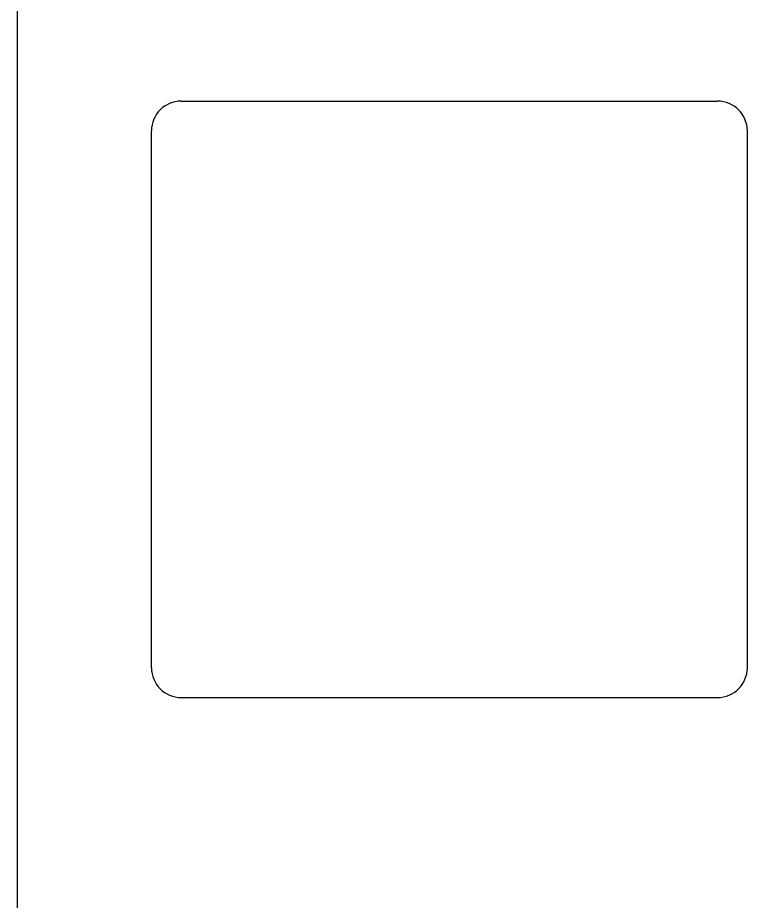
# Model space of a CAD drawing. Header units: millimetres. Extents: x 17 to 383, y -19 to 1216.
# Drawn here: x 17.76 to 42.3, y 1156.52 to 1186.22 of the extents above; entities that cross this region are included whole.
import ezdxf

# ---------------------------------------------------------------- set-up
doc = ezdxf.new("R2010")
doc.units = ezdxf.units.MM
doc.layers.get('0').update_dxf_attribs({"lineweight": 25, "true_color": 0xffffff})
doc.layers.add('l1 2mm', color=7, linetype='Continuous', lineweight=25, true_color=0x000000)

msp = doc.modelspace()

# ---------------------------------------------------------------- linework, layer by layer
for centre, start, end in [((23.263, 1182.414), 90, 180), ((41.303, 1182.414), 0, 90), ((23.263, 1164.374), 180, 270), ((41.303, 1164.374), 270, 0)]:
    msp.add_arc(centre, 1, start, end)
at = {"layer": 'l1 2mm'}
for p, q in [((17.763, 1049.399), (17.763, 1213.914)), ((23.263, 1183.414), (41.303, 1183.414)), ((22.263, 1164.374), (22.263, 1182.414)), ((42.303, 1164.374), (42.303, 1182.414)), ((23.263, 1163.374), (41.303, 1163.374))]:
    msp.add_line(p, q, dxfattribs=at)

doc.saveas('drawing.dxf')
